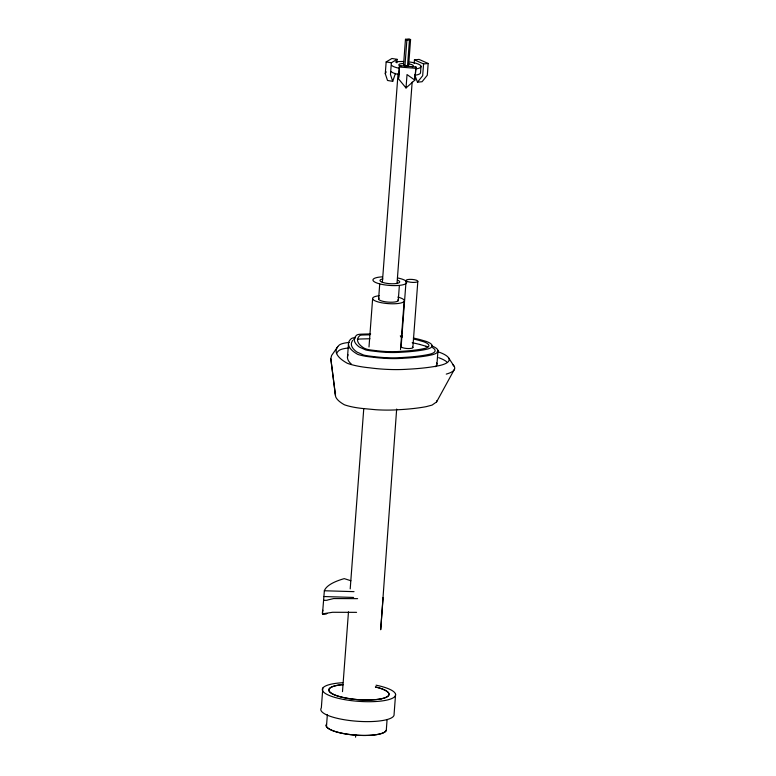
<?xml version="1.0" encoding="UTF-8"?>
<svg xmlns="http://www.w3.org/2000/svg" width="776" height="776" viewBox="0 0 776 776"><rect width="100%" height="100%" fill="white"/><g stroke="black" fill="none" stroke-linecap="round" stroke-linejoin="round"><path stroke-width="1.16" d="M396.662 409.049L380.686 629.743L383.111 597.51M356.572 612.351L332.613 612.274L322.496 613.865L324.349 590.759A110.658 27.703 4.3 0 1 344.243 578.634L350.859 580.72M347.473 357.358L348.482 343.894M322.826 688.021L321.332 707.925A36.753 9.205 4.3 0 0 355.001 721.079A36.753 9.205 4.3 0 0 394.082 714.279L395.576 694.375M326.463 726.501L327.365 714.541M395.45 73.4L392.714 81.334L387.515 80.471L385.274 73.72L386.157 61.925L391.919 58.481L397.118 59.335L396.856 62.875M342.488 691.629L348.482 611.847M350.209 588.887L363.75 408.787M368.998 346.95L372.625 298.75M397.118 59.335L391.356 62.788L390.474 74.574L392.714 81.334M378.591 299.09L379.716 284.094M382.364 282.406L398.059 73.633M399.378 67.017L398.486 78.803L406.023 87.95L414.84 80.122L415.946 66.949L399.591 65.63L399.378 67.017L415.723 68.327M398.709 77.425L399.591 65.63M403.52 65.262L405.47 39.304L409.146 38.936L410.582 39.576L408.632 65.533L407.497 66.038L403.52 65.262L404.645 64.767M404.946 65.902L406.896 39.935L405.47 39.304M355.563 737.2L355.738 734.804M407.497 66.038L409.456 40.071L410.582 39.576M397.011 283.609L412.163 82.081M414.171 63.409L414.442 59.868L419.05 59.413L428.177 63.477L427.295 75.262L422.086 81.722L417.478 82.178L414.733 74.816M398.233 300.71L399.359 285.714M415.053 78.735L415.946 66.949M420.999 66.241L420.534 72.478A14.996 3.754 4.3 0 1 416.227 75.029M400.513 349.549L404.141 301.35M401.134 346.717L406.1 280.582M414.442 59.868L423.57 63.933L422.678 75.718L417.478 82.178M412.842 347.648L417.818 281.513A5.907 1.474 4.3 0 0 409.786 279.36A5.907 1.474 4.3 0 0 408.351 281.804A5.907 1.474 4.3 0 0 417.818 281.513M386.273 730.294A30.157 7.556 4.3 0 1 352.905 734.882A30.157 7.556 4.3 0 1 326.531 724.386A30.186 7.556 4.3 0 0 352.905 734.891A30.186 7.556 4.3 0 0 386.293 730.294L387.079 719.527M436.966 363.973L437.984 350.51M454.532 369.114L436.578 401.939L432.057 405.101L426.121 406.673A99.541 24.919 4.3 0 1 398.883 409.699A49.334 12.358 4.3 0 1 375.962 409.738L364.157 408.632A29.236 7.323 4.3 0 1 344.428 404.791A83.119 20.816 4.3 0 1 335.649 396.662L330.809 358.696L331.604 355.476L337.783 346.649M406.246 86.563L406.023 87.95L407.031 74.554L414.84 80.122M436.578 401.939L436.801 400.736M335.28 395.324L335.523 392.695M385.274 73.72L386.196 71.838M353.808 339.248L354.04 339.063A8.546 2.144 4.3 0 1 354.312 338.908M423.57 63.933L428.177 63.477M369.677 334.815L362.547 335.009A4.695 1.174 4.3 0 0 359.86 335.542L358.784 336.668A75.029 18.789 4.3 0 0 364.148 348.181L366.709 349.2A14.695 3.676 4.3 0 0 372.635 350.228L377.854 350.839A31.855 7.973 4.3 0 0 397.506 351.547L402.434 351.256A79.841 19.992 4.3 0 0 421.533 349.113L424.957 348.385A20.952 5.248 4.3 0 0 423.715 341.76L417.789 340.034A53.088 13.289 4.3 0 0 413.53 339.034M324.349 590.759L354.031 591.652M323.912 596.54L353.604 597.442M357.6 598.645L333.651 598.558L327.792 599.964A3.094 0.776 4.3 0 1 323.524 600.158M406.896 39.935L409.456 40.071M386.157 61.925L391.356 62.788M419.641 344.408L426.043 346.261M448.509 357.726L453.999 366.068M330.809 358.696L335.242 394.004M376.069 685.189A36.753 9.205 4.3 0 1 387.108 700.03A36.753 9.205 4.3 0 1 330.139 695.82A36.753 9.205 4.3 0 1 342.74 682.725M452.524 364.497A44.678 11.184 4.3 0 1 446.258 374.11M397.855 297.092A15.908 3.987 4.3 0 1 400.193 303.154A15.908 3.987 4.3 0 1 376.612 301.466A15.908 3.987 4.3 0 1 379.202 295.743M398.001 299.662A9.913 2.483 4.3 0 1 387.99 302.097A9.913 2.483 4.3 0 1 379.212 298.11M437.218 351.528A40.711 10.195 4.3 0 1 437.955 365.874A104.003 26.044 4.3 0 1 408.108 369.192A52.419 13.124 4.3 0 1 369.609 367.814A34.008 8.517 4.3 0 1 347.454 363.343A98.833 24.745 4.3 0 1 339.025 345.272A23.222 5.81 4.3 0 1 349.355 342.439M438.673 357.688A40.711 10.195 4.3 0 1 446.743 361.829M348.938 347.968A23.222 5.81 4.3 0 0 338.627 350.8A98.833 24.745 4.3 0 0 336.464 353.594M351.402 364.148A87.087 21.806 4.3 0 1 348.104 354.768M436.529 362.974A28.945 7.246 4.3 0 1 435.171 366.718M355.301 337.531A11.446 2.871 4.3 0 0 351.305 338.637L349.908 340.063A87.087 21.806 4.3 0 0 356.145 353.42L357.862 354.428A22.252 5.568 4.3 0 0 370.026 356.882L375.545 357.532A40.653 10.175 4.3 0 0 400.629 358.434L406.061 358.105A92.247 23.096 4.3 0 0 428.129 355.641L432.513 354.71A28.945 7.246 4.3 0 0 431.669 345.853M432.513 347.609A26.044 6.518 4.3 0 1 430.205 354.118L426.111 354.971A89.347 22.368 4.3 0 1 404.733 357.367L399.359 357.688A37.752 9.448 4.3 0 1 376.069 356.853L370.511 356.203A19.293 4.831 4.3 0 1 363.731 355.088L356.824 351.984A84.147 21.068 4.3 0 1 352.75 340.392M354.632 338.763A8.546 2.144 4.3 0 1 355.02 338.627M426.005 346.261A22.533 5.645 4.3 0 1 427.857 346.998M369.958 338.772A57.084 14.288 4.3 0 0 367.892 338.792L360.239 339.015A5.044 1.261 4.3 0 0 357.348 339.578M412.192 342.74A57.084 14.288 4.3 0 1 419.622 344.408M412.677 347.017A5.907 1.474 4.3 0 1 406.799 348.492A5.907 1.474 4.3 0 1 401.473 346.125M370.656 333.942A56.347 14.104 4.3 0 0 368.619 333.961L361.344 334.165A7.954 1.988 4.3 0 0 356.785 335.057L355.592 336.299A78.26 19.594 4.3 0 0 359.385 347.076L365.797 349.966A17.945 4.491 4.3 0 0 372.102 350.995L377.272 351.606A35.104 8.788 4.3 0 0 398.932 352.382L403.927 352.081A83.09 20.806 4.3 0 0 423.803 349.86L427.586 349.055A24.221 6.062 4.3 0 0 426.17 341.392L419.7 339.5A56.347 14.104 4.3 0 0 413.298 338.045M400.3 335.863A56.347 14.104 4.3 0 1 402.375 336.154M400.494 336.735A53.088 13.289 4.3 0 1 402.443 337.017M397.506 280.155A9.913 2.483 4.3 0 1 396.361 283.521A9.913 2.483 4.3 0 1 382.646 282.386A9.913 2.483 4.3 0 1 382.83 278.943M397.457 277.924A16.956 4.249 4.3 0 1 402.957 284.802A16.956 4.249 4.3 0 1 376.593 282.9A16.956 4.249 4.3 0 1 382.432 276.838M409.873 62.032A14.996 3.754 4.3 0 1 416.693 68.802M399.339 68.288A14.996 3.754 4.3 0 1 391.647 65.378M395.45 62.002A14.996 3.754 4.3 0 1 403.665 61.517M409.389 63.981A7.391 1.853 4.3 0 1 412.269 66.843M401.464 66.523A7.391 1.853 4.3 0 1 403.404 63.486M398.874 74.525A14.996 3.754 4.3 0 1 391.172 71.605M322.496 613.865A110.658 27.703 4.3 0 1 322.874 610.246M326.764 613.573L322.506 613.758A3.094 0.776 4.3 0 0 326.764 613.573M381.385 698.769A30.157 7.556 4.3 0 0 375.361 686.954A30.186 7.556 4.3 0 1 381.404 698.769A30.186 7.556 4.3 0 1 335.736 695.335A30.186 7.556 4.3 0 1 343.506 684.548A30.157 7.556 4.3 0 0 335.756 695.325A30.157 7.556 4.3 0 0 381.385 698.769"/></g></svg>
